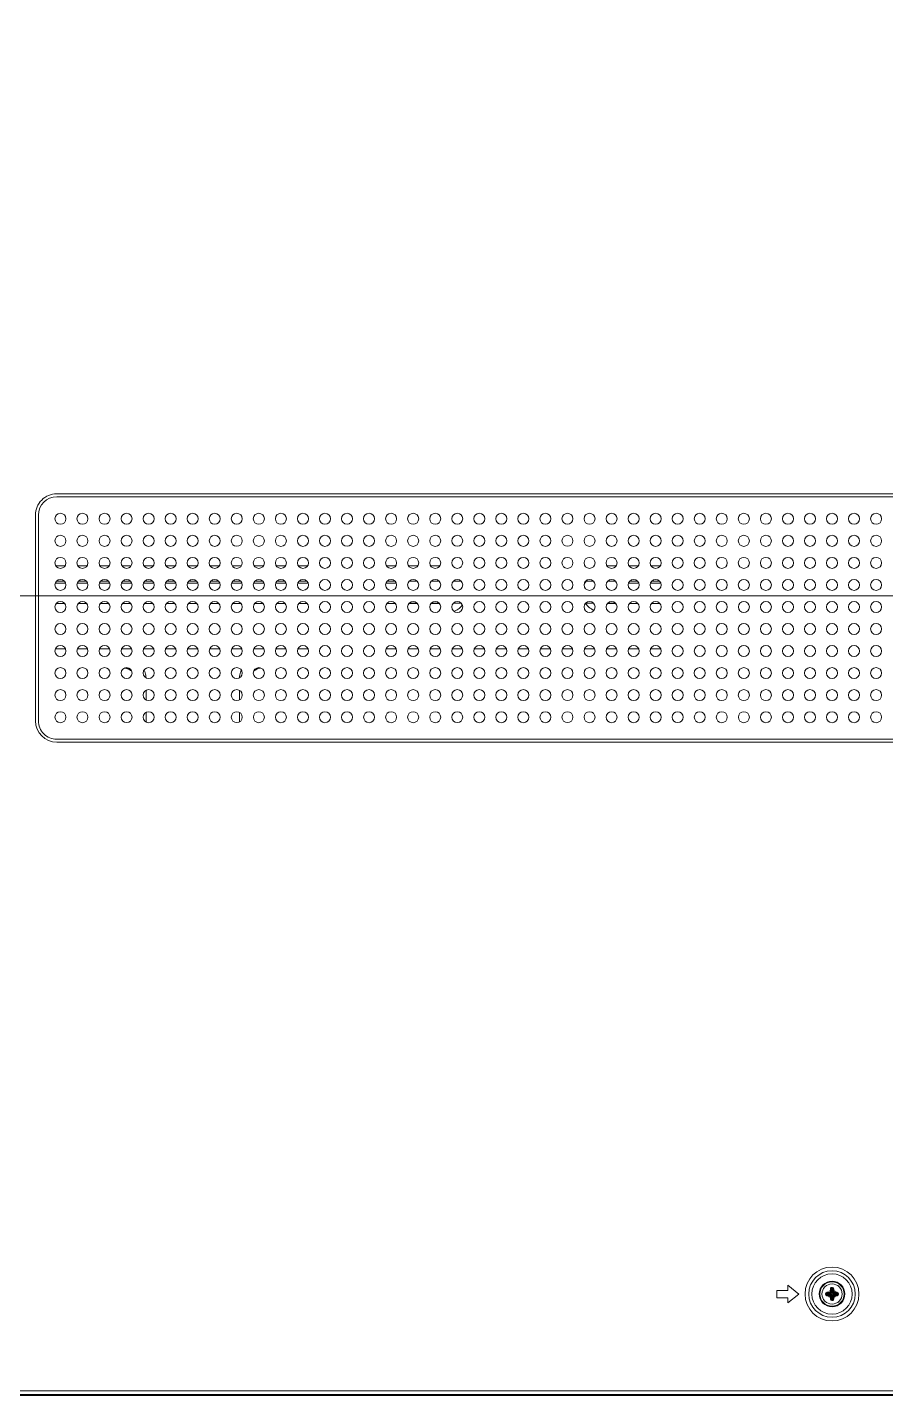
# Model space of a CAD drawing. Extents: x -382 to 1420, y -377 to 265.
# Drawn here: x -208.56 to -199.36, y -25.76 to -11.1 of the extents above; entities that cross this region are included whole.
import ezdxf

# ---------------------------------------------------------------- set-up
doc = ezdxf.new("R2010")
doc.units = 0
doc.header["$MEASUREMENT"] = 0
doc.layers.add('PDF_レイヤー 1', color=7, linetype='CONTINUOUS')

msp = doc.modelspace()

# ---------------------------------------------------------------- linework, layer by layer
at = {"layer": 'PDF_レイヤー 1', "lineweight": 0}
for points in [[(-223.44117, -25.76022), (-171.38649, -25.76022, 0.41431452), (-171.24868, -25.62245), (-171.24868, 6.93063, 0.41431452), (-171.38648, 7.06835), (-228.48682, 7.06835, 0.41431452), (-228.62463, 6.93063), (-228.62463, -25.62245, 0.41431452), (-228.48684, -25.76022), (-224.79078, -25.76022)], [(-228.61284, -25.61062, 0.02023702), (-228.61242, -25.62094, 0.0768274), (-228.60256, -25.66288, 0.10023892), (-228.57255, -25.70786, 0.09639492), (-228.52739, -25.73797, 0.09917879), (-228.4745, -25.74841), (-171.39888, -25.74841, 0.0213893), (-171.38909, -25.748, 0.07718897), (-171.34599, -25.73801, 0.10023892), (-171.30103, -25.708, 0.10126854), (-171.27092, -25.66312, 0.09949658), (-171.26046, -25.61062), (-171.33059, -25.61062), (-171.33061, 6.84425), (-172.59133, 5.1687), (-172.81714, 5.16869), (-172.81714, 3.04596)], [(-202.4896, -17.34608, -0.13382266), (-202.57619, -17.27044), (-202.49342, -17.27044)], [(-207.28666, -18.06917, 0.05064734), (-207.29555, -18.015, 0.03296415), (-207.30569, -17.9857)], [(-206.26727, -17.98584, 0.02475932), (-206.27546, -18.00848, 0.05858791), (-206.28625, -18.06899)], [(-206.13328, -17.99859), (-206.13009, -17.99567), (-206.12648, -17.99262), (-206.12273, -17.98984), (-206.11884, -17.98692), (-206.11481, -17.98415), (-206.11064, -17.98178), (-206.10648, -17.97928), (-206.10509, -17.97859), (-206.10078, -17.97651), (-206.09606, -17.97442), (-206.09162, -17.97262, -0.0629588), (-206.05484, -17.96352)], [(-199.94662, -24.61788), (-199.94648, -24.61676), (-199.9462, -24.61593), (-199.94579, -24.61496), (-199.94523, -24.61413), (-199.94454, -24.61329), (-199.94384, -24.61288), (-199.94301, -24.61218), (-199.94287, -24.61204), (-199.94176, -24.61163), (-199.94051, -24.61121), (-199.93926, -24.61107), (-199.93808, -24.6111), (-199.93808, -24.61068), (-199.93808, -24.60971), (-199.93808, -24.60902), (-199.93808, -24.60804), (-199.93808, -24.60693), (-199.93808, -24.60582), (-199.93808, -24.60485), (-199.93822, -24.60374), (-199.93822, -24.60263), (-199.93822, -24.60166), (-199.93822, -24.60068, -0.41608732), (-199.91869, -24.61651)], [(-199.93957, -24.65991), (-199.93957, -24.66019), (-199.93971, -24.66047), (-199.93971, -24.66061), (-199.93984, -24.66089), (-199.93998, -24.66116), (-199.93998, -24.66144), (-199.94012, -24.66158), (-199.94012, -24.66186), (-199.94026, -24.66214), (-199.94025, -24.66241), (-199.94025, -24.66214), (-199.94039, -24.66186), (-199.94039, -24.66158), (-199.94039, -24.66144), (-199.94039, -24.66116), (-199.94039, -24.66089), (-199.94039, -24.66061), (-199.94052, -24.66033), (-199.94052, -24.66019), (-199.94052, -24.65991), (-199.94047, -24.62397), (-199.94033, -24.62272), (-199.94019, -24.62147), (-199.93991, -24.62036), (-199.93964, -24.61911), (-199.9395, -24.618), (-199.93908, -24.61675), (-199.93894, -24.61633), (-199.93839, -24.61522), (-199.93783, -24.61411), (-199.93714, -24.61314), (-199.93672, -24.61258), (-199.93811, -24.61106, -0.15192866), (-199.93293, -24.62399)], [(-199.99694, -24.6728), (-199.99721, -24.6728), (-199.99832, -24.6728), (-199.99902, -24.6728), (-199.99999, -24.6728), (-200.00096, -24.6728), (-200.00207, -24.6728), (-200.00319, -24.6728), (-200.0043, -24.6728), (-200.00541, -24.6728), (-200.00624, -24.6728), (-200.00738, -24.66982), (-200.00738, -24.67009), (-200.00738, -24.67037), (-200.00738, -24.67079), (-200.00738, -24.67107), (-200.00738, -24.67134), (-200.00738, -24.67162), (-200.00738, -24.6719), (-200.00738, -24.67232), (-200.00738, -24.67259), (-200.00738, -24.67273, 0.4136881), (-199.99155, -24.68927), (-199.99155, -24.68844), (-199.99141, -24.68761), (-199.99141, -24.68677), (-199.99127, -24.68594), (-199.99113, -24.68511), (-199.99099, -24.68427), (-199.99099, -24.68413), (-199.99085, -24.6833), (-199.99071, -24.68247), (-199.99058, -24.68219), (-199.99044, -24.68177), (-199.99016, -24.68122)], [(-199.99152, -24.65341, 0.4136881), (-200.00735, -24.66982), (-200.00624, -24.66982), (-200.00541, -24.66982), (-200.0043, -24.66982), (-200.00319, -24.66982), (-200.00207, -24.66982), (-200.00096, -24.66982), (-199.99999, -24.66982), (-199.99902, -24.66982), (-199.99832, -24.66982), (-199.99721, -24.66982), (-199.99694, -24.66982), (-199.99694, -24.66968), (-199.9968, -24.66843), (-199.99666, -24.66718), (-199.99624, -24.6662), (-199.99583, -24.66495), (-199.99513, -24.66398), (-199.99471, -24.66343), (-199.99388, -24.66273), (-199.99305, -24.66204), (-199.99194, -24.66162), (-199.99124, -24.66148), (-199.99013, -24.66134)], [(-199.98405, -24.67511), (-199.99016, -24.68122), (-199.99127, -24.68108), (-199.99196, -24.68094), (-199.99308, -24.68052), (-199.99377, -24.67983), (-199.99474, -24.67913), (-199.99516, -24.67858), (-199.99585, -24.67775), (-199.99585, -24.67747), (-199.99641, -24.67636), (-199.99669, -24.67511), (-199.99696, -24.67386), (-199.99698, -24.67284), (-199.99545, -24.67132), (-199.99489, -24.67173), (-199.99378, -24.67243), (-199.99267, -24.67298), (-199.9917, -24.67354), (-199.99128, -24.67368), (-199.99003, -24.67409), (-199.98878, -24.67437), (-199.98767, -24.67465), (-199.98656, -24.67479), (-199.98531, -24.67493), (-199.98406, -24.6743), (-199.9842, -24.6743), (-199.98503, -24.67416), (-199.98587, -24.67388), (-199.98642, -24.67347), (-199.98684, -24.67319), (-199.98712, -24.6725), (-199.9874, -24.67194), (-199.98753, -24.67125), (-199.9874, -24.67069), (-199.98712, -24.67014), (-199.98684, -24.66944), (-199.98642, -24.66916), (-199.98587, -24.66875), (-199.98503, -24.66847), (-199.9842, -24.66833), (-199.98406, -24.66833), (-199.94809, -24.66833, 0.28487096), (-199.93955, -24.65991), (-199.94052, -24.65991), (-199.94694, -24.65341), (-199.97416, -24.65341), (-199.97419, -24.661), (-199.97572, -24.661), (-199.97724, -24.66114), (-199.97891, -24.66114), (-199.98058, -24.66114), (-199.9821, -24.66114), (-199.98363, -24.66114), (-199.9853, -24.66127), (-199.98627, -24.66127), (-199.98766, -24.66127), (-199.98933, -24.66141), (-199.99016, -24.66141), (-199.99044, -24.66086), (-199.99058, -24.6603), (-199.99071, -24.66002), (-199.99085, -24.65919), (-199.99099, -24.6585), (-199.99099, -24.65836), (-199.99113, -24.65753), (-199.99127, -24.65669), (-199.99141, -24.65586), (-199.99141, -24.65503), (-199.99155, -24.65419), (-199.99155, -24.65336, -0.01666648), (-199.97416, -24.65341)], [(-199.9469, -24.70877), (-199.9469, -24.7103), (-199.9469, -24.71196), (-199.9469, -24.71349), (-199.9469, -24.71516), (-199.9469, -24.71669), (-199.94676, -24.71835), (-199.94676, -24.72002), (-199.94676, -24.72085), (-199.94662, -24.72238), (-199.94662, -24.72405), (-199.94662, -24.72474), (-199.94718, -24.72502), (-199.94759, -24.7253), (-199.94801, -24.7253), (-199.94884, -24.72557), (-199.94954, -24.72571), (-199.94968, -24.72571), (-199.95051, -24.72585), (-199.95134, -24.72599), (-199.95218, -24.72599), (-199.95301, -24.72613), (-199.95384, -24.72613), (-199.95468, -24.72613, -0.009999), (-199.9545, -24.70874, -0.16960925), (-199.97416, -24.68922, -0.01656052), (-199.99152, -24.68922)], [(-199.89929, -24.68158), (-199.89929, -24.68922), (-199.92641, -24.68916), (-199.92641, -24.70874), (-199.91882, -24.70874, 0.17287353), (-199.89929, -24.68922, 0.01647043), (-199.88177, -24.68927), (-199.8819, -24.68844), (-199.8819, -24.68761), (-199.8819, -24.68677), (-199.88204, -24.68594), (-199.88218, -24.68511), (-199.88232, -24.68427), (-199.88232, -24.68413), (-199.88246, -24.68344), (-199.8826, -24.68261), (-199.88274, -24.68233), (-199.88288, -24.68177), (-199.88315, -24.68122), (-199.88399, -24.68122), (-199.88565, -24.68136), (-199.88704, -24.68136), (-199.88802, -24.68136), (-199.88968, -24.6815), (-199.89121, -24.6815), (-199.89274, -24.6815), (-199.8944, -24.6815), (-199.89607, -24.6815), (-199.8976, -24.68163), (-199.89924, -24.68162), (-199.91882, -24.68162), (-199.92764, -24.67497, 0.28487094), (-199.93375, -24.68268), (-199.93375, -24.71864), (-199.93297, -24.71864), (-199.93297, -24.71989), (-199.93311, -24.72114), (-199.93339, -24.72226), (-199.93366, -24.72351), (-199.9338, -24.72462), (-199.93422, -24.72587), (-199.9345, -24.72628), (-199.93491, -24.72739), (-199.93547, -24.7285), (-199.93616, -24.72948), (-199.93672, -24.73003), (-199.93677, -24.73003), (-199.93747, -24.72906), (-199.93802, -24.72809), (-199.93858, -24.72698), (-199.93872, -24.72642), (-199.93914, -24.72531), (-199.93955, -24.72406), (-199.93997, -24.72281), (-199.94011, -24.72156), (-199.94039, -24.72059), (-199.94052, -24.71934), (-199.94052, -24.71864), (-199.94669, -24.72473), (-199.94655, -24.72584), (-199.94627, -24.72667), (-199.94586, -24.72764), (-199.9453, -24.72862), (-199.94461, -24.72931), (-199.94391, -24.72973), (-199.94294, -24.73042), (-199.94183, -24.73098), (-199.94072, -24.73125), (-199.93947, -24.73153), (-199.93836, -24.73153), (-199.93808, -24.73153), (-199.93808, -24.73195), (-199.93808, -24.73292), (-199.93808, -24.73362), (-199.93808, -24.73459), (-199.93808, -24.7357), (-199.93808, -24.73681), (-199.93808, -24.73778), (-199.93822, -24.73889), (-199.93822, -24.74), (-199.93822, -24.74098), (-199.93822, -24.74198), (-199.93808, -24.74198), (-199.9378, -24.74198), (-199.93766, -24.74198), (-199.93752, -24.74198), (-199.93739, -24.74198), (-199.93725, -24.74198), (-199.93711, -24.74198), (-199.93697, -24.74198), (-199.93683, -24.74198), (-199.93669, -24.74198, -0.41368811), (-199.95462, -24.7261)], [(-199.92641, -24.70874), (-199.92641, -24.70958), (-199.92641, -24.71124), (-199.92641, -24.71277), (-199.92641, -24.71346), (-199.92641, -24.71513), (-199.92655, -24.7168), (-199.92655, -24.71833), (-199.92655, -24.71999), (-199.92669, -24.72166), (-199.92669, -24.72319), (-199.92669, -24.72474), (-199.92697, -24.72585), (-199.92711, -24.72669), (-199.92753, -24.72766), (-199.92808, -24.72849), (-199.92891, -24.72932), (-199.92947, -24.72974), (-199.9303, -24.73044), (-199.93044, -24.73057), (-199.93155, -24.73099), (-199.9328, -24.73141), (-199.93405, -24.73155), (-199.93523, -24.73153), (-199.93523, -24.73195), (-199.93523, -24.73292), (-199.93523, -24.73362), (-199.93523, -24.73459), (-199.93523, -24.7357), (-199.93523, -24.73681), (-199.93523, -24.73778), (-199.93523, -24.73889), (-199.93523, -24.74), (-199.93523, -24.74098), (-199.93672, -24.74198), (-199.93644, -24.74198), (-199.9363, -24.74198), (-199.93616, -24.74198), (-199.93602, -24.74198), (-199.93589, -24.74198), (-199.93575, -24.74198), (-199.93561, -24.74198), (-199.93547, -24.74198), (-199.93533, -24.74198), (-199.93523, -24.74198, 0.41608731), (-199.91864, -24.72613), (-199.91947, -24.72613), (-199.9203, -24.72613), (-199.92114, -24.72599), (-199.92197, -24.72599), (-199.9228, -24.72585), (-199.92364, -24.72571), (-199.92391, -24.72571), (-199.92461, -24.72544), (-199.92544, -24.7253), (-199.92572, -24.72516), (-199.92614, -24.72502), (-199.92669, -24.72474), (-199.93373, -24.71864), (-199.93373, -24.71878), (-199.93387, -24.71962), (-199.93415, -24.72045), (-199.93457, -24.72114), (-199.93484, -24.72142), (-199.9354, -24.72184), (-199.93609, -24.72212), (-199.93665, -24.72212), (-199.93721, -24.72212), (-199.9379, -24.72184), (-199.93846, -24.72142), (-199.93887, -24.72114), (-199.93915, -24.72045), (-199.93943, -24.71962), (-199.93957, -24.71878), (-199.93957, -24.71864), (-199.94052, -24.68268), (-199.94052, -24.71864), (-199.93955, -24.71864)], [(-199.91869, -24.7261), (-199.91869, -24.72527), (-199.91869, -24.72346), (-199.91869, -24.7218), (-199.91869, -24.71999), (-199.91869, -24.71833), (-199.91869, -24.71666), (-199.91869, -24.71485), (-199.91869, -24.71305), (-199.91869, -24.71221), (-199.91883, -24.71055), (-199.91882, -24.7087), (-199.91878, -24.68158, 0.36072345), (-199.9264, -24.68923), (-199.93293, -24.6827), (-199.93307, -24.6802), (-199.93307, -24.68048), (-199.93293, -24.68076), (-199.93293, -24.68104), (-199.93293, -24.68118), (-199.93293, -24.68145), (-199.93293, -24.68173), (-199.93293, -24.68201), (-199.93293, -24.68229), (-199.93293, -24.68243), (-199.93293, -24.6827), (-199.93293, -24.71867)], [(-199.92641, -24.63383), (-199.92641, -24.65341), (-199.89929, -24.65341, -0.01647043), (-199.88177, -24.65336), (-199.8819, -24.65419), (-199.8819, -24.65503), (-199.8819, -24.65586), (-199.88204, -24.65669), (-199.88218, -24.65753), (-199.88232, -24.65836), (-199.88232, -24.6585), (-199.88246, -24.65933), (-199.88274, -24.66016), (-199.88274, -24.66044), (-199.88288, -24.66086), (-199.88315, -24.66141), (-199.88922, -24.66751), (-199.92533, -24.66751), (-199.92536, -24.66833), (-199.88925, -24.66833), (-199.88925, -24.66833, -1.13823951), (-199.88925, -24.6743), (-199.92533, -24.6743), (-199.92533, -24.67511), (-199.92547, -24.67511), (-199.92575, -24.67511), (-199.92603, -24.67511), (-199.9263, -24.67511), (-199.92644, -24.67511), (-199.92672, -24.67497), (-199.927, -24.67497), (-199.92728, -24.67497), (-199.92755, -24.67497), (-199.92764, -24.67497), (-199.9275, -24.67483), (-199.92722, -24.67483), (-199.92694, -24.67469), (-199.92666, -24.67469), (-199.92639, -24.67455), (-199.92625, -24.67441), (-199.92597, -24.67441), (-199.92569, -24.67427), (-199.92541, -24.67427), (-199.92528, -24.67427)], [(-199.88179, -24.68922, 0.4136881), (-199.86595, -24.6728), (-199.86706, -24.6728), (-199.86803, -24.6728), (-199.86914, -24.6728), (-199.87011, -24.6728), (-199.87123, -24.6728), (-199.87234, -24.6728), (-199.87331, -24.6728), (-199.87428, -24.6728), (-199.87497, -24.6728), (-199.87609, -24.6728), (-199.8765, -24.6728), (-199.87786, -24.67136), (-199.87884, -24.67205), (-199.87995, -24.67261), (-199.88092, -24.67316), (-199.88161, -24.67344), (-199.88272, -24.67386), (-199.88397, -24.67427), (-199.88508, -24.67455), (-199.88633, -24.67483), (-199.88745, -24.67497), (-199.8887, -24.67511), (-199.88925, -24.67511), (-199.88925, -24.67427)], [(-199.88177, -24.65343, -0.4136881), (-199.86595, -24.66982), (-199.86706, -24.66982), (-199.86803, -24.66982), (-199.86914, -24.66982), (-199.87011, -24.66982), (-199.87123, -24.66982), (-199.87234, -24.66982), (-199.87331, -24.66982), (-199.87428, -24.66982), (-199.87497, -24.66982), (-199.87609, -24.66982), (-199.8765, -24.66982), (-199.8765, -24.6728), (-199.8765, -24.67294), (-199.8765, -24.67419), (-199.87664, -24.67544), (-199.87706, -24.67641), (-199.87761, -24.67766), (-199.87817, -24.67863), (-199.87872, -24.67919), (-199.87942, -24.67988), (-199.88025, -24.68058), (-199.88136, -24.681), (-199.88206, -24.68113), (-199.88317, -24.68127)], [(-228.43748, -25.70896), (-171.43581, -25.70889), (-171.43317, -25.70889), (-171.43039, -25.70889), (-171.42761, -25.70861), (-171.42483, -25.70861), (-171.4222, -25.70833), (-171.41942, -25.70792), (-171.41664, -25.7075), (-171.41386, -25.70695), (-171.41122, -25.70639), (-171.40859, -25.7057), (-171.40845, -25.7057, 0.30582171), (-171.33059, -25.61062)]]:
    msp.add_lwpolyline(points, format="xyb", dxfattribs=at)
for points in [[(-188.1271, -1.44499), (-188.12543, -17.19165), (-211.74667, -17.19165)], [(-208.25223, -16.86967), (-208.15516, -16.86967)], [(-208.01597, -16.86967), (-207.9189, -16.86967)], [(-207.77972, -16.86967), (-207.68278, -16.86967)], [(-207.54361, -16.86967), (-207.44654, -16.86967)], [(-207.30736, -16.86967), (-207.21042, -16.86967)], [(-207.07124, -16.86967), (-206.97416, -16.86967)], [(-206.83498, -16.86967), (-206.73791, -16.86967)], [(-206.59872, -16.86967), (-206.50179, -16.86967)], [(-206.36261, -16.86967), (-206.26553, -16.86967)], [(-206.12636, -16.86967), (-206.02929, -16.86967)], [(-205.89011, -16.86967), (-205.79317, -16.86967)], [(-205.65399, -16.86967), (-205.55691, -16.86967)], [(-204.70911, -16.86967), (-204.61218, -16.86967)], [(-204.473, -16.86967), (-204.37592, -16.86967)], [(-204.23674, -16.86967), (-204.1398, -16.86967)], [(-202.34713, -16.86967), (-202.25019, -16.86967)], [(-202.11101, -16.86967), (-202.01394, -16.86967)], [(-201.87476, -16.86967), (-201.77768, -16.86967)], [(-208.1501, -17.05331), (-208.25717, -17.05331)], [(-208.24327, -17.03256), (-208.16397, -17.03256)], [(-207.91386, -17.05331), (-208.02093, -17.05331)], [(-208.00703, -17.03256), (-207.92787, -17.03256)], [(-207.67774, -17.05331), (-207.78481, -17.05331)], [(-207.77091, -17.03256), (-207.69161, -17.03256)], [(-207.44148, -17.05331), (-207.54856, -17.05331)], [(-207.53466, -17.03256), (-207.4555, -17.03256)], [(-207.20523, -17.05331), (-207.3123, -17.05331)], [(-207.2984, -17.03256), (-207.21924, -17.03256)], [(-206.96911, -17.05331), (-207.07618, -17.05331)], [(-207.06228, -17.03256), (-206.98298, -17.03256)], [(-206.73287, -17.05331), (-206.83994, -17.05331)], [(-206.82604, -17.03256), (-206.74688, -17.03256)], [(-206.49675, -17.05331), (-206.60382, -17.05331)], [(-206.58992, -17.03256), (-206.51062, -17.03256)], [(-206.26049, -17.05331), (-206.36756, -17.05331)], [(-206.35366, -17.03256), (-206.27436, -17.03256)], [(-206.02423, -17.05331), (-206.13131, -17.05331)], [(-206.11741, -17.03256), (-206.03825, -17.03256)], [(-205.78812, -17.05331), (-205.89519, -17.05331)], [(-205.88129, -17.03256), (-205.80199, -17.03256)], [(-205.55187, -17.05331), (-205.65895, -17.05331)], [(-205.64505, -17.03256), (-205.56589, -17.03256)], [(-204.60712, -17.05331), (-204.7142, -17.05331)], [(-204.7003, -17.03256), (-204.621, -17.03256)], [(-204.38307, -17.03419), (-204.46584, -17.03419)], [(-204.46404, -17.03256), (-204.38488, -17.03256)], [(-204.14696, -17.03419), (-204.22959, -17.03419)], [(-204.2278, -17.03256), (-204.14864, -17.03256)], [(-203.91071, -17.03419), (-203.99348, -17.03419)], [(-202.49346, -17.03419), (-202.57623, -17.03419)], [(-202.25735, -17.03419), (-202.33998, -17.03419)], [(-202.33831, -17.03256), (-202.25901, -17.03256)], [(-202.00888, -17.05331), (-202.11596, -17.05331)], [(-202.10205, -17.03256), (-202.0229, -17.03256)], [(-201.77264, -17.05331), (-201.87971, -17.05331)], [(-201.86581, -17.03256), (-201.78665, -17.03256)], [(-208.16054, -17.27207), (-208.24665, -17.27207)], [(-207.92443, -17.27207), (-208.01053, -17.27207)], [(-207.68818, -17.27207), (-207.77429, -17.27207)], [(-207.45207, -17.27207), (-207.53803, -17.27207)], [(-207.21581, -17.27207), (-207.30191, -17.27207)], [(-206.97955, -17.27207), (-207.06566, -17.27207)], [(-206.74343, -17.27207), (-206.82954, -17.27207)], [(-206.50719, -17.27207), (-206.59329, -17.27207)], [(-206.27093, -17.27207), (-206.35704, -17.27207)], [(-206.03482, -17.27207), (-206.12092, -17.27207)], [(-205.79856, -17.27207), (-205.88466, -17.27207)], [(-205.56244, -17.27207), (-205.64855, -17.27207)], [(-204.61757, -17.27207), (-204.70367, -17.27207)], [(-204.38145, -17.27207), (-204.46755, -17.27207)], [(-204.4658, -17.27044), (-204.38303, -17.27044)], [(-204.14521, -17.27207), (-204.23131, -17.27207)], [(-204.22956, -17.27044), (-204.14693, -17.27044)], [(-203.99344, -17.27044), (-203.91067, -17.27044)], [(-202.25558, -17.27207), (-202.34169, -17.27207)], [(-202.33994, -17.27044), (-202.2573, -17.27044)], [(-202.01933, -17.27207), (-202.10557, -17.27207)], [(-201.78321, -17.27207), (-201.86931, -17.27207)], [(-208.25602, -17.75786), (-208.15117, -17.75786)], [(-208.0199, -17.75786), (-207.91491, -17.75786)], [(-207.78366, -17.75786), (-207.67881, -17.75786)], [(-207.54754, -17.75786), (-207.44255, -17.75786)], [(-207.31129, -17.75786), (-207.2063, -17.75786)], [(-207.07503, -17.75786), (-206.97018, -17.75786)], [(-206.83891, -17.75786), (-206.73392, -17.75786)], [(-206.60267, -17.75786), (-206.49782, -17.75786)], [(-206.36655, -17.75786), (-206.26156, -17.75786)], [(-206.13029, -17.75786), (-206.0253, -17.75786)], [(-205.89404, -17.75786), (-205.78919, -17.75786)], [(-205.65792, -17.75786), (-205.55293, -17.75786)], [(-204.71305, -17.75786), (-204.60819, -17.75786)], [(-204.47693, -17.75786), (-204.37194, -17.75786)], [(-204.24068, -17.75786), (-204.13583, -17.75786)], [(-204.00457, -17.75786), (-203.89958, -17.75786)], [(-203.76831, -17.75786), (-203.66332, -17.75786)], [(-203.53205, -17.75786), (-203.4272, -17.75786)], [(-203.29593, -17.75786), (-203.19094, -17.75786)], [(-203.05968, -17.75786), (-202.95483, -17.75786)], [(-202.82344, -17.75786), (-202.71858, -17.75786)], [(-202.58732, -17.75786), (-202.48233, -17.75786)], [(-202.35106, -17.75786), (-202.24621, -17.75786)], [(-202.11494, -17.75786), (-202.00995, -17.75786)], [(-201.87869, -17.75786), (-201.77383, -17.75786)], [(-207.51852, -17.96333), (-207.51338, -17.96402), (-207.50824, -17.96499), (-207.50713, -17.96513), (-207.50199, -17.96624), (-207.49685, -17.96749), (-207.49172, -17.96902), (-207.48672, -17.97069), (-207.48185, -17.97235), (-207.47699, -17.97444), (-207.47241, -17.97652), (-207.46783, -17.97874), (-207.46352, -17.9811), (-207.45922, -17.9836), (-207.45519, -17.98624), (-207.4513, -17.98902), (-207.44741, -17.9918), (-207.44394, -17.99471), (-207.44061, -17.99763)], [(-207.28607, -18.20271), (-207.28607, -18.30631)], [(-206.28679, -18.30645), (-206.28679, -18.20285)], [(-207.28607, -18.43895), (-207.28607, -18.54242)], [(-206.28679, -18.54257), (-206.28679, -18.4391)], [(-200.29097, -24.67132), (-200.40915, -24.57674)], [(-200.40909, -24.63199), (-200.40909, -24.57685)], [(-199.95468, -24.61649), (-199.95384, -24.61649), (-199.95301, -24.61649), (-199.95218, -24.61663), (-199.95134, -24.61663), (-199.95051, -24.61676), (-199.94968, -24.6169), (-199.94954, -24.6169), (-199.9487, -24.61718), (-199.94787, -24.61732), (-199.94759, -24.61746), (-199.94718, -24.6176), (-199.94662, -24.61788), (-199.94051, -24.62399)], [(-199.95462, -24.61651), (-199.95462, -24.61735), (-199.95462, -24.61915), (-199.95462, -24.62082), (-199.95462, -24.62263), (-199.95462, -24.62429), (-199.95462, -24.62596), (-199.95462, -24.62776), (-199.95462, -24.62957), (-199.95462, -24.63054), (-199.95462, -24.63207), (-199.95448, -24.63387)], [(-199.93822, -24.60066), (-199.93919, -24.60066), (-199.94114, -24.60079), (-199.94266, -24.60121), (-199.94447, -24.60177), (-199.946, -24.6026), (-199.94697, -24.60315), (-199.94836, -24.60399), (-199.94975, -24.60524), (-199.95058, -24.60607), (-199.95169, -24.60746), (-199.95266, -24.60885), (-199.95322, -24.61038), (-199.95377, -24.6119), (-199.95433, -24.61371), (-199.95461, -24.61538), (-199.95461, -24.61649)], [(-199.9469, -24.63387), (-199.9469, -24.63304), (-199.9469, -24.63137), (-199.9469, -24.62985), (-199.9469, -24.62915), (-199.9469, -24.62749), (-199.9469, -24.62582), (-199.94676, -24.62429), (-199.94676, -24.62263), (-199.94676, -24.62096), (-199.94662, -24.61943), (-199.94662, -24.6179)], [(-199.93957, -24.65996), (-199.93957, -24.62399), (-199.94054, -24.62399)], [(-199.93958, -24.62399), (-199.93958, -24.62385), (-199.93944, -24.62301), (-199.93916, -24.62218), (-199.93889, -24.62149), (-199.93847, -24.62121), (-199.93791, -24.62079), (-199.93722, -24.62051), (-199.93666, -24.62051), (-199.93611, -24.62051), (-199.93541, -24.62079), (-199.93486, -24.62121), (-199.93458, -24.62149), (-199.93416, -24.62218), (-199.93389, -24.62301), (-199.93375, -24.62385), (-199.93375, -24.62399), (-199.93375, -24.65996)], [(-199.93672, -24.60066), (-199.93686, -24.60066), (-199.937, -24.60066), (-199.93714, -24.60066), (-199.93727, -24.60066), (-199.93741, -24.60066), (-199.93755, -24.60066), (-199.93769, -24.60066), (-199.93783, -24.60066), (-199.93811, -24.60066), (-199.93825, -24.60066)], [(-199.93672, -24.6111), (-199.93811, -24.6111)], [(-199.93523, -24.60066), (-199.93537, -24.60066), (-199.93551, -24.60066), (-199.93565, -24.60066), (-199.93579, -24.60066), (-199.93593, -24.60066), (-199.93607, -24.60066), (-199.93621, -24.60066), (-199.93634, -24.60066), (-199.93648, -24.60066), (-199.93676, -24.60066)], [(-199.93676, -24.6111), (-199.93523, -24.6111), (-199.93676, -24.61263)], [(-199.93523, -24.60068), (-199.93523, -24.60166), (-199.93523, -24.60263), (-199.93523, -24.60374), (-199.93523, -24.60485), (-199.93523, -24.60582), (-199.93523, -24.60693), (-199.93523, -24.60804), (-199.93523, -24.60902), (-199.93523, -24.60971), (-199.93523, -24.61068), (-199.93523, -24.6111), (-199.93509, -24.6111), (-199.93384, -24.6111), (-199.93259, -24.61138), (-199.93148, -24.61165), (-199.93037, -24.61221), (-199.9294, -24.6129), (-199.92884, -24.61332), (-199.92801, -24.61402), (-199.92746, -24.61499), (-199.92704, -24.61596), (-199.9269, -24.61679), (-199.92662, -24.6179)], [(-199.93293, -24.65996), (-199.93293, -24.62399), (-199.93376, -24.62399)], [(-199.93293, -24.62399), (-199.92668, -24.61788)], [(-200.40909, -24.71065), (-200.52728, -24.71065)], [(-200.52722, -24.63199), (-200.40904, -24.63199)], [(-200.52722, -24.71065), (-200.52722, -24.63204)], [(-200.29091, -24.67126), (-200.40909, -24.76583), (-200.40909, -24.7107)], [(-199.99694, -24.67273), (-199.99694, -24.66982), (-199.99541, -24.67134)], [(-199.99545, -24.67126), (-199.99448, -24.67057), (-199.99337, -24.67001), (-199.99239, -24.66945), (-199.99184, -24.66918), (-199.99059, -24.66876), (-199.98948, -24.66834), (-199.98823, -24.66807), (-199.98698, -24.66779), (-199.98587, -24.66765), (-199.98462, -24.66751), (-199.98406, -24.66751), (-199.98406, -24.66834)], [(-199.99017, -24.6614), (-199.98406, -24.66751), (-199.94809, -24.66751)], [(-199.97416, -24.68162), (-199.97499, -24.68162), (-199.97666, -24.68148), (-199.97805, -24.68148), (-199.97888, -24.68148), (-199.98055, -24.68148), (-199.98222, -24.68148), (-199.9836, -24.68148), (-199.98527, -24.68134), (-199.98694, -24.68134), (-199.9886, -24.68134), (-199.99013, -24.6812)], [(-199.94812, -24.67427), (-199.94812, -24.67511), (-199.98409, -24.67511)], [(-199.98406, -24.67513), (-199.98406, -24.6743), (-199.94809, -24.6743)], [(-199.94811, -24.66754), (-199.9545, -24.66101), (-199.97422, -24.66101)], [(-199.97416, -24.68926), (-199.97416, -24.68162), (-199.95444, -24.68162)], [(-199.9469, -24.7088), (-199.9469, -24.68922), (-199.97412, -24.68922)], [(-199.9469, -24.65346), (-199.9469, -24.63387), (-199.95454, -24.63387)], [(-199.94812, -24.67511), (-199.95451, -24.68163)], [(-199.9545, -24.66101), (-199.9545, -24.63393)], [(-199.9545, -24.68166), (-199.9545, -24.70874), (-199.94686, -24.70874)], [(-199.94568, -24.66765), (-199.94595, -24.66779), (-199.94623, -24.66779), (-199.94637, -24.66793), (-199.94665, -24.66793), (-199.94693, -24.66807), (-199.94707, -24.6682), (-199.94734, -24.6682), (-199.94762, -24.66834), (-199.9479, -24.66834), (-199.94818, -24.66834)], [(-199.94812, -24.66833), (-199.94812, -24.6675)], [(-199.94812, -24.66751), (-199.94784, -24.66751), (-199.94757, -24.66751), (-199.94729, -24.66751), (-199.94715, -24.66751), (-199.94687, -24.66751), (-199.94659, -24.66765), (-199.94632, -24.66765), (-199.94618, -24.66765), (-199.9459, -24.66765), (-199.94562, -24.66765)], [(-199.94812, -24.6743), (-199.94784, -24.6743), (-199.94757, -24.6743), (-199.94729, -24.67444), (-199.94701, -24.67444), (-199.94687, -24.67458), (-199.94659, -24.67472), (-199.94632, -24.67472), (-199.94618, -24.67486), (-199.9459, -24.67486), (-199.94562, -24.675)], [(-199.9469, -24.68922), (-199.94051, -24.68269)], [(-199.93957, -24.6827), (-199.94054, -24.6827)], [(-199.94052, -24.6827), (-199.94052, -24.68243), (-199.94052, -24.68229), (-199.94039, -24.68201), (-199.94039, -24.68173), (-199.94039, -24.68145), (-199.94039, -24.68118), (-199.94039, -24.68104), (-199.94039, -24.68076), (-199.94025, -24.68048), (-199.94025, -24.6802)], [(-199.94025, -24.68026), (-199.94025, -24.68054), (-199.94011, -24.68081), (-199.94011, -24.68109), (-199.93997, -24.68123), (-199.93997, -24.68151), (-199.93983, -24.68179), (-199.93969, -24.68206), (-199.93969, -24.6822), (-199.93955, -24.68248), (-199.93955, -24.68276)], [(-199.93669, -24.73153), (-199.93808, -24.73153), (-199.93669, -24.73)], [(-199.93672, -24.73153), (-199.93519, -24.73153)], [(-199.93375, -24.6827), (-199.93375, -24.68243), (-199.93375, -24.68229), (-199.93361, -24.68201), (-199.93347, -24.68173), (-199.93347, -24.68145), (-199.93333, -24.68118), (-199.93319, -24.68104), (-199.93319, -24.68076), (-199.93305, -24.68048), (-199.93305, -24.6802)], [(-199.92533, -24.66833), (-199.92547, -24.66833), (-199.92575, -24.66833), (-199.92603, -24.66819), (-199.9263, -24.66819), (-199.92644, -24.66805), (-199.92672, -24.66791), (-199.927, -24.66791), (-199.92728, -24.66777), (-199.92755, -24.66777), (-199.92769, -24.66764)], [(-199.88314, -24.68122), (-199.88925, -24.67511), (-199.92536, -24.67511)], [(-199.89929, -24.66101), (-199.89846, -24.66101), (-199.89679, -24.66115), (-199.89526, -24.66115), (-199.89443, -24.66115), (-199.89276, -24.66115), (-199.8911, -24.66115), (-199.88971, -24.66115), (-199.88804, -24.66129), (-199.88638, -24.66129), (-199.88485, -24.66129), (-199.88318, -24.66143)], [(-199.88925, -24.66757), (-199.888, -24.6677), (-199.88675, -24.66784), (-199.88578, -24.66798), (-199.88453, -24.66826), (-199.88328, -24.66854), (-199.88217, -24.66895), (-199.88161, -24.66909), (-199.88064, -24.66965), (-199.87953, -24.6702), (-199.87842, -24.6709), (-199.87786, -24.67132), (-199.87647, -24.66979)], [(-199.88315, -24.66141), (-199.88204, -24.66155), (-199.88135, -24.66169), (-199.88024, -24.66211), (-199.87954, -24.6628), (-199.87871, -24.6635), (-199.87815, -24.66405), (-199.8776, -24.66489), (-199.87746, -24.66516), (-199.87691, -24.66627), (-199.87663, -24.66752), (-199.87649, -24.66877), (-199.87649, -24.66989)], [(-199.86593, -24.6728), (-199.86593, -24.67252), (-199.86593, -24.67225), (-199.86593, -24.67183), (-199.86593, -24.67155), (-199.86593, -24.67127), (-199.86593, -24.671), (-199.86593, -24.67072), (-199.86593, -24.6703), (-199.86593, -24.67002), (-199.86593, -24.66989)]]:
    msp.add_lwpolyline(points, dxfattribs=at)
for points in [[(-208.47146, -16.32563, -0.4143357), (-208.24301, -16.09731), (-191.63037, -16.09726, -0.4144617), (-191.40206, -16.32557), (-191.40206, -18.5301, -0.41411167), (-191.6303, -18.75848), (-208.243, -18.75848, -0.41399173), (-208.47139, -18.5301)], [(-208.4398, -18.5301, 0.41428567), (-208.24301, -18.72701), (-191.6303, -18.72701, 0.41402108), (-191.43352, -18.5301), (-191.43352, -16.32557, 0.41390261), (-191.6303, -16.12878), (-208.243, -16.12878, 0.41416728), (-208.4398, -16.32557)], [(-199.91887, -24.63383, -0.17287353), (-199.89929, -24.65337), (-199.89929, -24.66101), (-199.91882, -24.66096), (-199.91882, -24.63387), (-199.92641, -24.63385), (-199.92641, -24.63232), (-199.92641, -24.63065), (-199.92641, -24.62912), (-199.92641, -24.62746), (-199.92655, -24.62593), (-199.92655, -24.62426), (-199.92655, -24.6226), (-199.92655, -24.62176), (-199.92669, -24.62024), (-199.92669, -24.61857), (-199.92669, -24.61788), (-199.92614, -24.6176), (-199.92572, -24.61732), (-199.9253, -24.61732), (-199.92447, -24.61704), (-199.92378, -24.6169), (-199.92364, -24.6169), (-199.9228, -24.61676), (-199.92197, -24.61663), (-199.92114, -24.61663), (-199.9203, -24.61649), (-199.91947, -24.61649), (-199.91864, -24.61649, -0.009999)], [(-199.91882, -24.66101, -0.36072347), (-199.92641, -24.65341), (-199.93293, -24.65991), (-199.93293, -24.66019), (-199.93293, -24.66033), (-199.93293, -24.66061), (-199.93293, -24.66089), (-199.93293, -24.66116), (-199.93293, -24.66144), (-199.93293, -24.66158), (-199.93293, -24.66186), (-199.93307, -24.66214), (-199.93375, -24.65991), (-199.93291, -24.65991, 0.27817328), (-199.92769, -24.66765), (-199.92755, -24.66765), (-199.92728, -24.66765), (-199.927, -24.66765), (-199.92672, -24.66765), (-199.92644, -24.66751), (-199.9263, -24.66751), (-199.92603, -24.66751), (-199.92575, -24.66751), (-199.92547, -24.66751), (-199.92533, -24.66751)]]:
    msp.add_lwpolyline(points, format="xyb", close=True, dxfattribs=at)
for centre, radius in [((-208.20364, -16.36497), 0.05909), ((-207.96749, -16.36494), 0.05906), ((-207.73126, -16.36497), 0.05909), ((-207.49503, -16.36485), 0.05897), ((-207.25887, -16.36494), 0.05906), ((-207.02265, -16.36497), 0.05909), ((-206.7865, -16.36494), 0.05906), ((-206.55027, -16.36497), 0.05909), ((-206.31403, -16.36485), 0.05897), ((-206.07788, -16.36494), 0.05906), ((-205.84165, -16.36497), 0.05909), ((-205.60551, -16.36494), 0.05906), ((-205.36925, -16.36494), 0.05906), ((-205.13304, -16.36485), 0.05897), ((-204.89689, -16.36494), 0.05906), ((-204.66066, -16.36497), 0.05909), ((-204.42451, -16.36494), 0.05906), ((-204.18826, -16.36494), 0.05906), ((-203.95205, -16.36485), 0.05897), ((-203.71588, -16.36494), 0.05906), ((-203.47967, -16.36497), 0.05909), ((-203.24352, -16.36494), 0.05906), ((-203.00726, -16.36494), 0.05906), ((-202.77106, -16.36485), 0.05897), ((-202.53489, -16.36494), 0.05906), ((-202.29868, -16.36497), 0.05909), ((-202.06253, -16.36494), 0.05906), ((-201.82627, -16.36494), 0.05906), ((-201.59006, -16.36485), 0.05897), ((-201.3539, -16.36494), 0.05906), ((-201.11768, -16.36497), 0.05909), ((-200.88154, -16.36494), 0.05906), ((-200.64528, -16.36494), 0.05906), ((-200.40905, -16.36497), 0.05909), ((-200.1729, -16.36494), 0.05906), ((-199.93669, -16.36497), 0.05909), ((-199.70054, -16.36494), 0.05906), ((-199.46429, -16.36494), 0.05906), ((-208.20364, -16.60121), 0.05909), ((-207.96749, -16.60118), 0.05906), ((-207.73126, -16.60121), 0.05909), ((-207.49503, -16.60109), 0.05897), ((-207.25887, -16.60118), 0.05906), ((-207.02265, -16.60121), 0.05909), ((-206.7865, -16.60118), 0.05906), ((-206.55027, -16.60121), 0.05909), ((-206.31403, -16.60109), 0.05897), ((-206.07788, -16.60118), 0.05906), ((-205.84165, -16.60121), 0.05909), ((-205.60551, -16.60118), 0.05906), ((-205.36925, -16.60118), 0.05906), ((-205.13304, -16.60109), 0.05897), ((-204.89689, -16.60118), 0.05906), ((-204.66066, -16.60121), 0.05909), ((-204.42451, -16.60118), 0.05906), ((-204.18826, -16.60118), 0.05906), ((-203.95205, -16.60109), 0.05897), ((-203.71588, -16.60118), 0.05906), ((-203.47967, -16.60121), 0.05909), ((-203.24352, -16.60118), 0.05906), ((-203.00726, -16.60118), 0.05906), ((-202.77106, -16.60109), 0.05897), ((-202.53489, -16.60118), 0.05906), ((-202.29868, -16.60121), 0.05909), ((-202.06253, -16.60118), 0.05906), ((-201.82627, -16.60118), 0.05906), ((-201.59006, -16.60109), 0.05897), ((-201.3539, -16.60118), 0.05906), ((-201.11768, -16.60121), 0.05909), ((-200.88154, -16.60118), 0.05906), ((-200.64528, -16.60118), 0.05906), ((-200.40905, -16.60121), 0.05909), ((-200.1729, -16.60118), 0.05906), ((-199.93669, -16.60121), 0.05909), ((-199.70054, -16.60118), 0.05906), ((-199.46429, -16.60118), 0.05906), ((-208.20367, -16.83736), 0.05912), ((-207.96752, -16.83733), 0.05909), ((-207.73129, -16.83736), 0.05912), ((-207.49506, -16.83724), 0.059), ((-207.2589, -16.83733), 0.05909), ((-207.02267, -16.83736), 0.05912), ((-206.78653, -16.83733), 0.05909), ((-206.5503, -16.83736), 0.05912), ((-206.31406, -16.83724), 0.059), ((-206.07791, -16.83733), 0.05909), ((-205.84168, -16.83736), 0.05912), ((-205.60553, -16.83733), 0.05909), ((-205.36928, -16.83733), 0.05909), ((-205.13307, -16.83724), 0.059), ((-204.89692, -16.83733), 0.05909), ((-204.66069, -16.83736), 0.05912), ((-204.42454, -16.83733), 0.05909), ((-204.18829, -16.83733), 0.05909), ((-203.95208, -16.83724), 0.059), ((-203.71591, -16.83733), 0.05909), ((-203.4797, -16.83736), 0.05912), ((-203.24355, -16.83733), 0.05909), ((-203.00729, -16.83733), 0.05909), ((-202.77109, -16.83724), 0.059), ((-202.53492, -16.83733), 0.05909), ((-202.29871, -16.83736), 0.05912), ((-202.06256, -16.83733), 0.05909), ((-201.8263, -16.83733), 0.05909), ((-201.59009, -16.83724), 0.059), ((-201.35393, -16.83733), 0.05909), ((-201.11771, -16.83736), 0.05912), ((-200.88157, -16.83733), 0.05909), ((-200.64531, -16.83733), 0.05909), ((-200.40908, -16.83736), 0.05912), ((-200.17293, -16.83733), 0.05909), ((-199.93672, -16.83736), 0.05912), ((-199.70057, -16.83733), 0.05909), ((-199.46432, -16.83733), 0.05909), ((-208.20364, -17.07359), 0.05909), ((-207.96749, -17.07356), 0.05906), ((-207.73126, -17.07359), 0.05909), ((-207.49503, -17.07347), 0.05897), ((-207.25887, -17.07356), 0.05906), ((-207.02265, -17.07359), 0.05909), ((-206.7865, -17.07356), 0.05906), ((-206.55027, -17.07359), 0.05909), ((-206.31403, -17.07347), 0.05897), ((-206.07788, -17.07356), 0.05906), ((-205.84165, -17.07359), 0.05909), ((-205.60551, -17.07356), 0.05906), ((-205.36925, -17.07356), 0.05906), ((-205.13304, -17.07347), 0.05897), ((-204.89689, -17.07356), 0.05906), ((-204.66066, -17.07359), 0.05909), ((-204.42451, -17.07356), 0.05906), ((-204.18826, -17.07356), 0.05906), ((-203.95205, -17.07347), 0.05897), ((-203.71588, -17.07356), 0.05906), ((-203.47967, -17.07359), 0.05909), ((-203.24352, -17.07356), 0.05906), ((-203.00726, -17.07356), 0.05906), ((-202.77106, -17.07347), 0.05897), ((-202.53489, -17.07356), 0.05906), ((-202.29868, -17.07359), 0.05909), ((-202.06253, -17.07356), 0.05906), ((-201.82627, -17.07356), 0.05906), ((-201.59006, -17.07347), 0.05897), ((-201.3539, -17.07356), 0.05906), ((-201.11768, -17.07359), 0.05909), ((-200.88154, -17.07356), 0.05906), ((-200.64528, -17.07356), 0.05906), ((-200.40905, -17.07359), 0.05909), ((-200.1729, -17.07356), 0.05906), ((-199.93669, -17.07359), 0.05909), ((-199.70054, -17.07356), 0.05906), ((-199.46429, -17.07356), 0.05906), ((-208.20355, -17.30975), 0.059), ((-207.9674, -17.30973), 0.05897), ((-207.73117, -17.30975), 0.059), ((-207.49494, -17.30964), 0.05888), ((-207.25878, -17.30973), 0.05897), ((-207.02256, -17.30975), 0.059), ((-206.78641, -17.30973), 0.05897), ((-206.55018, -17.30975), 0.059), ((-206.31395, -17.30964), 0.05888), ((-206.07779, -17.30973), 0.05897), ((-205.84156, -17.30975), 0.059), ((-205.60542, -17.30973), 0.05897), ((-205.36916, -17.30973), 0.05897), ((-205.13295, -17.30964), 0.05888), ((-204.8968, -17.30973), 0.05897), ((-204.66057, -17.30975), 0.059), ((-204.42442, -17.30973), 0.05897), ((-204.18817, -17.30973), 0.05897), ((-203.95196, -17.30964), 0.05888), ((-203.71579, -17.30973), 0.05897), ((-203.47958, -17.30975), 0.059), ((-203.24343, -17.30973), 0.05897), ((-203.00717, -17.30973), 0.05897), ((-202.77097, -17.30964), 0.05888), ((-202.5348, -17.30973), 0.05897), ((-202.29859, -17.30975), 0.059), ((-202.06244, -17.30973), 0.05897), ((-201.82618, -17.30973), 0.05897), ((-201.58998, -17.30964), 0.05888), ((-201.35381, -17.30973), 0.05897), ((-201.11759, -17.30975), 0.059), ((-200.88145, -17.30973), 0.05897), ((-200.64519, -17.30973), 0.05897), ((-200.40896, -17.30975), 0.059), ((-200.17282, -17.30973), 0.05897), ((-199.9366, -17.30975), 0.059), ((-199.70045, -17.30973), 0.05897), ((-199.4642, -17.30973), 0.05897), ((-208.20367, -17.54598), 0.05912), ((-207.96752, -17.54595), 0.05909), ((-207.73129, -17.54598), 0.05912), ((-207.49506, -17.54586), 0.059), ((-207.2589, -17.54595), 0.05909), ((-207.02267, -17.54598), 0.05912), ((-206.78653, -17.54595), 0.05909), ((-206.5503, -17.54598), 0.05912), ((-206.31406, -17.54586), 0.059), ((-206.07791, -17.54595), 0.05909), ((-205.84168, -17.54598), 0.05912), ((-205.60553, -17.54595), 0.05909), ((-205.36928, -17.54595), 0.05909), ((-205.13307, -17.54586), 0.059), ((-204.89692, -17.54595), 0.05909), ((-204.66069, -17.54598), 0.05912), ((-204.42454, -17.54595), 0.05909), ((-204.18829, -17.54595), 0.05909), ((-203.95208, -17.54586), 0.059), ((-203.71591, -17.54595), 0.05909), ((-203.4797, -17.54598), 0.05912), ((-203.24355, -17.54595), 0.05909), ((-203.00729, -17.54595), 0.05909), ((-202.77109, -17.54586), 0.059), ((-202.53492, -17.54595), 0.05909), ((-202.29871, -17.54598), 0.05912), ((-202.06256, -17.54595), 0.05909), ((-201.8263, -17.54595), 0.05909), ((-201.59009, -17.54586), 0.059), ((-201.35393, -17.54595), 0.05909), ((-201.11771, -17.54598), 0.05912), ((-200.88157, -17.54595), 0.05909), ((-200.64531, -17.54595), 0.05909), ((-200.40908, -17.54598), 0.05912), ((-200.17293, -17.54595), 0.05909), ((-199.93672, -17.54598), 0.05912), ((-199.70057, -17.54595), 0.05909), ((-199.46432, -17.54595), 0.05909), ((-208.20364, -17.7822), 0.05909), ((-207.96749, -17.78217), 0.05906), ((-207.73126, -17.7822), 0.05909), ((-207.49503, -17.78209), 0.05897), ((-207.25887, -17.78217), 0.05906), ((-207.02265, -17.7822), 0.05909), ((-206.7865, -17.78217), 0.05906), ((-206.55027, -17.7822), 0.05909), ((-206.31403, -17.78209), 0.05897), ((-206.07788, -17.78217), 0.05906), ((-205.84165, -17.7822), 0.05909), ((-205.60551, -17.78217), 0.05906), ((-205.36925, -17.78217), 0.05906), ((-205.13304, -17.78209), 0.05897), ((-204.89689, -17.78217), 0.05906), ((-204.66066, -17.7822), 0.05909), ((-204.42451, -17.78217), 0.05906), ((-204.18826, -17.78217), 0.05906), ((-203.95205, -17.78209), 0.05897), ((-203.71588, -17.78217), 0.05906), ((-203.47967, -17.7822), 0.05909), ((-203.24352, -17.78217), 0.05906), ((-203.00726, -17.78217), 0.05906), ((-202.77106, -17.78209), 0.05897), ((-202.53489, -17.78217), 0.05906), ((-202.29868, -17.7822), 0.05909), ((-202.06253, -17.78217), 0.05906), ((-201.82627, -17.78217), 0.05906), ((-201.59006, -17.78209), 0.05897), ((-201.3539, -17.78217), 0.05906), ((-201.11768, -17.7822), 0.05909), ((-200.88154, -17.78217), 0.05906), ((-200.64528, -17.78217), 0.05906), ((-200.40905, -17.7822), 0.05909), ((-200.1729, -17.78217), 0.05906), ((-199.93669, -17.7822), 0.05909), ((-199.70054, -17.78217), 0.05906), ((-199.46429, -17.78217), 0.05906), ((-208.20367, -18.01835), 0.05912), ((-207.96752, -18.01832), 0.05909), ((-207.73129, -18.01835), 0.05912), ((-207.49506, -18.01823), 0.059), ((-207.2589, -18.01832), 0.05909), ((-207.02267, -18.01835), 0.05912), ((-206.78653, -18.01832), 0.05909), ((-206.5503, -18.01835), 0.05912), ((-206.31406, -18.01823), 0.059), ((-206.07791, -18.01832), 0.05909), ((-205.84168, -18.01835), 0.05912), ((-205.60553, -18.01832), 0.05909), ((-205.36928, -18.01832), 0.05909), ((-205.13307, -18.01823), 0.059), ((-204.89692, -18.01832), 0.05909), ((-204.66069, -18.01835), 0.05912), ((-204.42454, -18.01832), 0.05909), ((-204.18829, -18.01832), 0.05909), ((-203.95208, -18.01823), 0.059), ((-203.71591, -18.01832), 0.05909), ((-203.4797, -18.01835), 0.05912), ((-203.24355, -18.01832), 0.05909), ((-203.00729, -18.01832), 0.05909), ((-202.77109, -18.01823), 0.059), ((-202.53492, -18.01832), 0.05909), ((-202.29871, -18.01835), 0.05912), ((-202.06256, -18.01832), 0.05909), ((-201.8263, -18.01832), 0.05909), ((-201.59009, -18.01823), 0.059), ((-201.35393, -18.01832), 0.05909), ((-201.11771, -18.01835), 0.05912), ((-200.88157, -18.01832), 0.05909), ((-200.64531, -18.01832), 0.05909), ((-200.40908, -18.01835), 0.05912), ((-200.17293, -18.01832), 0.05909), ((-199.93672, -18.01835), 0.05912), ((-199.70057, -18.01832), 0.05909), ((-199.46432, -18.01832), 0.05909), ((-208.20364, -18.25458), 0.05909), ((-207.96749, -18.25455), 0.05906), ((-207.73126, -18.25458), 0.05909), ((-207.49503, -18.25446), 0.05897), ((-207.25887, -18.25455), 0.05906), ((-207.02265, -18.25458), 0.05909), ((-206.7865, -18.25455), 0.05906), ((-206.55027, -18.25458), 0.05909), ((-206.31403, -18.25446), 0.05897), ((-206.07788, -18.25455), 0.05906), ((-205.84165, -18.25458), 0.05909), ((-205.60551, -18.25455), 0.05906), ((-205.36925, -18.25455), 0.05906), ((-205.13304, -18.25446), 0.05897), ((-204.89689, -18.25455), 0.05906), ((-204.66066, -18.25458), 0.05909), ((-204.42451, -18.25455), 0.05906), ((-204.18826, -18.25455), 0.05906), ((-203.95205, -18.25446), 0.05897), ((-203.71588, -18.25455), 0.05906), ((-203.47967, -18.25458), 0.05909), ((-203.24352, -18.25455), 0.05906), ((-203.00726, -18.25455), 0.05906), ((-202.77106, -18.25446), 0.05897), ((-202.53489, -18.25455), 0.05906), ((-202.29868, -18.25458), 0.05909), ((-202.06253, -18.25455), 0.05906), ((-201.82627, -18.25455), 0.05906), ((-201.59006, -18.25446), 0.05897), ((-201.3539, -18.25455), 0.05906), ((-201.11768, -18.25458), 0.05909), ((-200.88154, -18.25455), 0.05906), ((-200.64528, -18.25455), 0.05906), ((-200.40905, -18.25458), 0.05909), ((-200.1729, -18.25455), 0.05906), ((-199.93669, -18.25458), 0.05909), ((-199.70054, -18.25455), 0.05906), ((-199.46429, -18.25455), 0.05906), ((-208.20355, -18.49075), 0.059), ((-207.9674, -18.49072), 0.05897), ((-207.73117, -18.49075), 0.059), ((-207.49494, -18.49063), 0.05888), ((-207.25878, -18.49072), 0.05897), ((-207.02256, -18.49075), 0.059), ((-206.78641, -18.49072), 0.05897), ((-206.55018, -18.49075), 0.059), ((-206.31395, -18.49063), 0.05888), ((-206.07779, -18.49072), 0.05897), ((-205.84156, -18.49075), 0.059), ((-205.60542, -18.49072), 0.05897), ((-205.36916, -18.49072), 0.05897), ((-205.13295, -18.49063), 0.05888), ((-204.8968, -18.49072), 0.05897), ((-204.66057, -18.49075), 0.059), ((-204.42442, -18.49072), 0.05897), ((-204.18817, -18.49072), 0.05897), ((-203.95196, -18.49063), 0.05888), ((-203.71579, -18.49072), 0.05897), ((-203.47958, -18.49075), 0.059), ((-203.24343, -18.49072), 0.05897), ((-203.00717, -18.49072), 0.05897), ((-202.77097, -18.49063), 0.05888), ((-202.5348, -18.49072), 0.05897), ((-202.29859, -18.49075), 0.059), ((-202.06244, -18.49072), 0.05897), ((-201.82618, -18.49072), 0.05897), ((-201.58998, -18.49063), 0.05888), ((-201.35381, -18.49072), 0.05897), ((-201.11759, -18.49075), 0.059), ((-200.88145, -18.49072), 0.05897), ((-200.64519, -18.49072), 0.05897), ((-200.40896, -18.49075), 0.059), ((-200.17282, -18.49072), 0.05897), ((-199.9366, -18.49075), 0.059), ((-199.70045, -18.49072), 0.05897), ((-199.4642, -18.49072), 0.05897), ((-199.9368, -24.67141), 0.2884), ((-199.93678, -24.67136), 0.24905), ((-199.93668, -24.67135), 0.21654), ((-199.93659, -24.6712), 0.13765), ((-199.93678, -24.6713), 0.12998), ((-199.93662, -24.67139), 0.10826)]:
    msp.add_circle(centre, radius, dxfattribs=at)
for centre, radius, start, end in [((-202.38432, -17.15294), 0.22126, 142.69821, 159.094599), ((-204.06888, -17.15371), 0.21824, 294.808798, 322.002172), ((-199.95532, -24.65263), 0.00846, 275.328874, 354.671126), ((-199.95528, -24.69004), 0.00846, 5.328873, 84.671127), ((-199.94733, -24.68211), 0.00732, 14.653764, 76.834352), ((-199.82967, -24.63229), 0.10768, 194.833834, 196.214388)]:
    msp.add_arc(centre, radius, start, end, dxfattribs=at)
msp.add_open_spline([(-199.9545, -24.63387), (-199.96311, -24.6379), (-199.96991, -24.64485), (-199.97422, -24.65346)], degree=3, dxfattribs=at)

doc.saveas('drawing.dxf')
